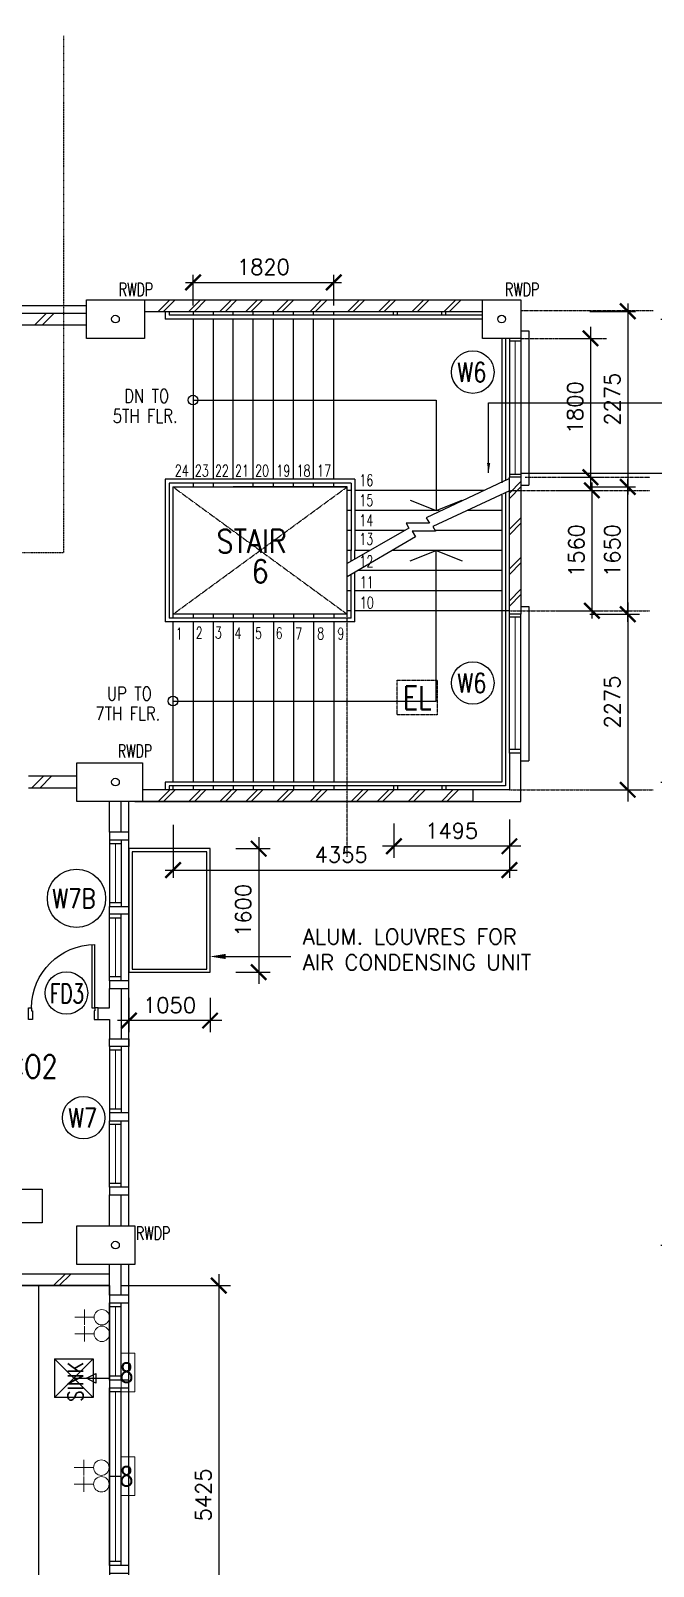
# Model space of a CAD drawing. Extents: x 2332957 to 2465864, y -1012926 to -914299.
# Drawn here: x 2429686 to 2437745, y -954900 to -935000 of the extents above; entities that cross this region are included whole.
import ezdxf

# ---------------------------------------------------------------- set-up
doc = ezdxf.new("R2010")
doc.units = 0
doc.header["$LTSCALE"] = 15
doc.header["$MEASUREMENT"] = 0
doc.header["$PDMODE"] = 34
for name, pattern in [('DASHDOT', [1, 0.5, -0.25, 0, -0.25]), ('DIVIDE', [1.25, 0.5, -0.25, 0, -0.25, 0, -0.25]), ('HIDDEN', [0.375, 0.25, -0.125])]:
    doc.linetypes.add(name, pattern=pattern)
doc.layers.get('0').update_dxf_attribs({"linetype": 'CONTINUOUS'})
doc.layers.get('DEFPOINTS').update_dxf_attribs({"linetype": 'CONTINUOUS'})
for name, color, linetype in [('-EL & K', 10, 'CONTINUOUS'), ('-FF', 240, 'CONTINUOUS'), ('-HR', 4, 'CONTINUOUS'), ('-sprinkler h1', 240, 'CONTINUOUS'), ('AR', 7, 'CONTINUOUS'), ('COL', 3, 'CONTINUOUS'), ('DIM', 7, 'CONTINUOUS'), ('DR', 7, 'CONTINUOUS'), ('DR-T', 7, 'CONTINUOUS'), ('DRAIN', 7, 'CONTINUOUS'), ('extension', 1, 'CONTINUOUS'), ('FURN', 7, 'CONTINUOUS'), ('H', 1, 'CONTINUOUS'), ('hatch', 7, 'CONTINUOUS'), ('LEG-T', 7, 'CONTINUOUS'), ('rail', 1, 'CONTINUOUS'), ('RWDP', 145, 'CONTINUOUS'), ('stair', 7, 'CONTINUOUS'), ('T50', 4, 'CONTINUOUS'), ('WALL', 2, 'CONTINUOUS'), ('WIN', 5, 'CONTINUOUS'), ('WIN-T', 7, 'CONTINUOUS'), ('WP', 50, 'DIVIDE')]:
    doc.layers.add(name, color=color, linetype=linetype)
doc.layers.add('-POWER', color=31, linetype='CONTINUOUS', lineweight=9)
doc.styles.add('E', font='ROMANS.SHX', dxfattribs={"width": 0.9})
doc.styles.add('ROMANS', font='romans')
doc.styles.get("Standard").update_dxf_attribs({"font": 'ROMANS.SHX'})
doc.dimstyles.new('STANDARD$0', dxfattribs={"dimscale": 0, "dimtxt": 8, "dimasz": 6, "dimexe": 1, "dimexo": 1, "dimgap": 3, "dimtad": 1, "dimdec": 0, "dimlfac": -1, "dimrnd": 1, "dimzin": 0, "dimdsep": 46, "dimtxsty": 'Standard', "dimcen": 0, "dimclrd": 5, "dimclre": 250, "dimadec": 0, "dimazin": 0, "dimtfac": 1, "dimtdec": 4, "dimtofl": 0, "dimtmove": 0, "dimatfit": 3, "dimfxl": 1, "dimtolj": 1, "dimtzin": 0, "dimarcsym": 0})

# ---------------------------------------------------------------- blocks, each defined once
blk = doc.blocks.new('_ARCHTICK')
at = {"color": 0, "linetype": 'ByBlock', "const_width": 0.15}
blk.add_lwpolyline([(-0.5, -0.5), (0.5, 0.5)], dxfattribs=at)
blk = doc.blocks.new('*D248')
at = {"layer": 'DEFPOINTS', "color": 0, "transparency": 16777216}
for p in [(2437692, -938737), (2437692, -944737), (2440103, -944737)]:
    blk.add_point(p, dxfattribs=at)
at = {"layer": 'DIM', "color": 7, "lineweight": -2, "transparency": 16777216}
for p, q in [((2440103, -938587), (2440103, -944887)), ((2437842, -938737), (2440253, -938737)), ((2437842, -944737), (2440253, -944737))]:
    blk.add_line(p, q, dxfattribs=at)
at = {"layer": 'DIM', "color": 7, "lineweight": -2, "transparency": 16777216, "xscale": 200, "yscale": 200, "zscale": 200}
for p, rotation in [((2440103, -938737), 90), ((2440103, -944737), 270)]:
    blk.add_blockref('_ARCHTICK', p, dxfattribs=dict(at, rotation=rotation))
at = {"layer": 'DIM', "color": 7, "transparency": 16777216, "insert": (2439903, -941737), "char_height": 200, "attachment_point": 5, "rotation": 90, "style": 'ROMANS'}
blk.add_mtext('\\A1;6000', dxfattribs=at)
blk = doc.blocks.new('*D249')
at = {"layer": 'DEFPOINTS', "color": 0, "transparency": 16777216}
for p in [(2437692, -944737), (2437692, -950737), (2440103, -950737)]:
    blk.add_point(p, dxfattribs=at)
at = {"layer": 'DIM', "color": 7, "lineweight": -2, "transparency": 16777216}
for p, q in [((2440103, -944587), (2440103, -950887)), ((2437842, -944737), (2440253, -944737)), ((2437842, -950737), (2440253, -950737))]:
    blk.add_line(p, q, dxfattribs=at)
at = {"layer": 'DIM', "color": 7, "lineweight": -2, "transparency": 16777216, "xscale": 200, "yscale": 200, "zscale": 200}
for p, rotation in [((2440103, -944737), 90), ((2440103, -950737), 270)]:
    blk.add_blockref('_ARCHTICK', p, dxfattribs=dict(at, rotation=rotation))
at = {"layer": 'DIM', "color": 7, "transparency": 16777216, "insert": (2439903, -947737), "char_height": 200, "attachment_point": 5, "rotation": 90, "style": 'ROMANS'}
blk.add_mtext('\\A1;6000', dxfattribs=at)
blk = doc.blocks.new('*D250')
at = {"layer": 'DEFPOINTS', "color": 0, "transparency": 16777216}
for p in [(2437692, -950737), (2437692, -956737), (2440103, -956737)]:
    blk.add_point(p, dxfattribs=at)
at = {"layer": 'DIM', "color": 7, "lineweight": -2, "transparency": 16777216}
for p, q in [((2440103, -950587), (2440103, -956887)), ((2437842, -950737), (2440253, -950737)), ((2437842, -956737), (2440253, -956737))]:
    blk.add_line(p, q, dxfattribs=at)
at = {"layer": 'DIM', "color": 7, "lineweight": -2, "transparency": 16777216, "xscale": 200, "yscale": 200, "zscale": 200}
for p, rotation in [((2440103, -950737), 90), ((2440103, -956737), 270)]:
    blk.add_blockref('_ARCHTICK', p, dxfattribs=dict(at, rotation=rotation))
at = {"layer": 'DIM', "color": 7, "transparency": 16777216, "insert": (2439903, -953737), "char_height": 200, "attachment_point": 5, "rotation": 90, "style": 'ROMANS'}
blk.add_mtext('\\A1;6000', dxfattribs=at)
blk = doc.blocks.new('DR-900-B')
at = {"layer": 'DR'}
for p, q in [((0, 900), (-150, 900)), ((-150, 900), (-150, 860)), ((-150, 860), (-110, 860)), ((-110, 860), (-110, 850)), ((-110, 850), (0, 850)), ((0, 850), (0, 900)), ((-150, 40), (-970, 40)), ((-969, 80), (-150, 80)), ((-150, 80), (-150, 40)), ((-150, 40), (-110, 40)), ((-150, 0), (-150, 40)), ((0, 0), (-150, 0)), ((-110, 50), (0, 50)), ((-110, 40), (-110, 50)), ((0, 50), (0, 0))]:
    blk.add_line(p, q, dxfattribs=at)
blk.add_arc((-150, 40), 820, 90, 180, dxfattribs=at)
blk = doc.blocks.new('*D178')
at = {"layer": 'DEFPOINTS', "color": 0, "transparency": 16777216}
for p in [(2436824, -938637), (2436824, -940912), (2437415, -940912)]:
    blk.add_point(p, dxfattribs=at)
at = {"layer": 'DIM', "color": 7, "lineweight": -2, "transparency": 16777216}
for p, q in [((2436924, -938637), (2437515, -938637)), ((2437415, -938537), (2437415, -941012)), ((2436924, -940912), (2437515, -940912))]:
    blk.add_line(p, q, dxfattribs=at)
at = {"layer": 'DIM', "color": 7, "lineweight": -2, "transparency": 16777216, "xscale": 200, "yscale": 200, "zscale": 200}
for p, rotation in [((2437415, -938637), 90), ((2437415, -940912), 270)]:
    blk.add_blockref('_ARCHTICK', p, dxfattribs=dict(at, rotation=rotation))
at = {"layer": 'DIM', "color": 7, "transparency": 16777216, "insert": (2437215, -939775), "char_height": 200, "attachment_point": 5, "rotation": 90, "style": 'ROMANS'}
blk.add_mtext('\\A1;2275', dxfattribs=at)
blk = doc.blocks.new('*D179')
at = {"layer": 'DEFPOINTS', "color": 0, "transparency": 16777216}
for p in [(2436824, -940912), (2437415, -940912), (2436824, -942562)]:
    blk.add_point(p, dxfattribs=at)
at = {"layer": 'DIM', "color": 7, "lineweight": -2, "transparency": 16777216}
for p, q in [((2437415, -942662), (2437415, -940812)), ((2436924, -940912), (2437515, -940912)), ((2436924, -942562), (2437515, -942562))]:
    blk.add_line(p, q, dxfattribs=at)
at = {"layer": 'DIM', "color": 7, "lineweight": -2, "transparency": 16777216, "xscale": 200, "yscale": 200, "zscale": 200}
for p, rotation in [((2437415, -940912), 90), ((2437415, -942562), 270)]:
    blk.add_blockref('_ARCHTICK', p, dxfattribs=dict(at, rotation=rotation))
at = {"layer": 'DIM', "color": 7, "transparency": 16777216, "insert": (2437215, -941737), "char_height": 200, "attachment_point": 5, "rotation": 90, "style": 'ROMANS'}
blk.add_mtext('\\A1;1650', dxfattribs=at)
blk = doc.blocks.new('*D180')
at = {"color": 7, "lineweight": -2, "transparency": 16777216}
for p, q in [((2436525, -940957), (2437050, -940957)), ((2436950, -940857), (2436950, -942617)), ((2436525, -942517), (2437050, -942517))]:
    blk.add_line(p, q, dxfattribs=at)
at = {"layer": 'DEFPOINTS', "color": 0, "transparency": 16777216}
for p in [(2436425, -940957), (2436425, -942517), (2436950, -942517)]:
    blk.add_point(p, dxfattribs=at)
at = {"color": 7, "lineweight": -2, "transparency": 16777216, "xscale": 200, "yscale": 200, "zscale": 200}
for p, rotation in [((2436950, -940957), 90), ((2436950, -942517), 270)]:
    blk.add_blockref('_ARCHTICK', p, dxfattribs=dict(at, rotation=rotation))
at = {"color": 7, "transparency": 16777216, "insert": (2436750, -941737), "char_height": 200, "attachment_point": 5, "rotation": 90, "style": 'ROMANS'}
blk.add_mtext('\\A1;1560', dxfattribs=at)
blk = doc.blocks.new('*D181')
at = {"layer": 'DEFPOINTS', "color": 0, "transparency": 16777216}
for p in [(2431528, -945190), (2435883, -945123), (2435883, -945878)]:
    blk.add_point(p, dxfattribs=at)
at = {"layer": 'DIM', "color": 7, "lineweight": -2, "transparency": 16777216}
for p, q in [((2431528, -945290), (2431528, -945978)), ((2435883, -945223), (2435883, -945978)), ((2431428, -945878), (2435983, -945878))]:
    blk.add_line(p, q, dxfattribs=at)
at = {"layer": 'DIM', "color": 7, "lineweight": -2, "transparency": 16777216, "xscale": 200, "yscale": 200, "zscale": 200, "rotation": 180}
blk.add_blockref('_ARCHTICK', (2431528, -945878), dxfattribs=at)
at = {"layer": 'DIM', "color": 7, "lineweight": -2, "transparency": 16777216, "xscale": 200, "yscale": 200, "zscale": 200}
blk.add_blockref('_ARCHTICK', (2435883, -945878), dxfattribs=at)
at = {"layer": 'DIM', "color": 7, "transparency": 16777216, "insert": (2433705, -945678), "char_height": 200, "attachment_point": 5, "style": 'ROMANS'}
blk.add_mtext('\\A1;4355', dxfattribs=at)
blk = doc.blocks.new('*D182')
at = {"layer": 'DEFPOINTS', "color": 0, "transparency": 16777216}
for p in [(2433608, -938262), (2431788, -938662), (2433608, -938662)]:
    blk.add_point(p, dxfattribs=at)
at = {"layer": 'DIM', "color": 7, "lineweight": -2, "transparency": 16777216}
for p, q in [((2431788, -938562), (2431788, -938162)), ((2433608, -938562), (2433608, -938162)), ((2431688, -938262), (2433708, -938262))]:
    blk.add_line(p, q, dxfattribs=at)
at = {"layer": 'DIM', "color": 7, "lineweight": -2, "transparency": 16777216, "xscale": 200, "yscale": 200, "zscale": 200, "rotation": 180}
blk.add_blockref('_ARCHTICK', (2431788, -938262), dxfattribs=at)
at = {"layer": 'DIM', "color": 7, "lineweight": -2, "transparency": 16777216, "xscale": 200, "yscale": 200, "zscale": 200}
blk.add_blockref('_ARCHTICK', (2433608, -938262), dxfattribs=at)
at = {"layer": 'DIM', "color": 7, "transparency": 16777216, "insert": (2432698, -938062), "char_height": 200, "attachment_point": 5, "style": 'ROMANS'}
blk.add_mtext('\\A1;1820', dxfattribs=at)
blk = doc.blocks.new('*D183')
at = {"layer": 'DEFPOINTS', "color": 0, "linetype": 'Continuous', "transparency": 16777216}
for p in [(2436399, -938987), (2436399, -940787), (2436933, -940787)]:
    blk.add_point(p, dxfattribs=at)
at = {"layer": 'hatch', "color": 7, "linetype": 'Continuous', "lineweight": -2, "transparency": 16777216}
for p, q in [((2436933, -938837), (2436933, -940937)), ((2436549, -938987), (2437083, -938987)), ((2436549, -940787), (2437083, -940787))]:
    blk.add_line(p, q, dxfattribs=at)
at = {"layer": 'hatch', "color": 7, "linetype": 'Continuous', "lineweight": -2, "transparency": 16777216, "xscale": 200, "yscale": 200, "zscale": 200}
for p, rotation in [((2436933, -938987), 90), ((2436933, -940787), 270)]:
    blk.add_blockref('_ARCHTICK', p, dxfattribs=dict(at, rotation=rotation))
at = {"layer": 'hatch', "color": 7, "linetype": 'Continuous', "transparency": 16777216, "insert": (2436733, -939887), "char_height": 200, "attachment_point": 5, "rotation": 90, "style": 'ROMANS'}
blk.add_mtext('\\A1;1800', dxfattribs=at)
blk = doc.blocks.new('*D156')
at = {"layer": '-sprinkler h1', "color": 7, "linetype": 'Continuous', "lineweight": -2, "transparency": 16777216}
for p, q in [((2434388, -945273), (2434388, -945719)), ((2435883, -945273), (2435883, -945719)), ((2436033, -945569), (2434238, -945569))]:
    blk.add_line(p, q, dxfattribs=at)
at = {"layer": 'DEFPOINTS', "color": 0, "linetype": 'Continuous', "transparency": 16777216}
for p in [(2434388, -945123), (2435883, -945123), (2434388, -945569)]:
    blk.add_point(p, dxfattribs=at)
at = {"layer": '-sprinkler h1', "color": 7, "linetype": 'Continuous', "lineweight": -2, "transparency": 16777216, "xscale": 200, "yscale": 200, "zscale": 200, "rotation": 180}
blk.add_blockref('_ARCHTICK', (2434388, -945569), dxfattribs=at)
at = {"layer": '-sprinkler h1', "color": 7, "linetype": 'Continuous', "lineweight": -2, "transparency": 16777216, "xscale": 200, "yscale": 200, "zscale": 200}
blk.add_blockref('_ARCHTICK', (2435883, -945569), dxfattribs=at)
at = {"layer": '-sprinkler h1', "color": 7, "linetype": 'Continuous', "transparency": 16777216, "insert": (2435136, -945369), "char_height": 200, "attachment_point": 5, "style": 'ROMANS'}
blk.add_mtext('\\A1;1495', dxfattribs=at)
blk = doc.blocks.new('*D323')
at = {"layer": '-sprinkler h1', "color": 7, "linetype": 'Continuous', "lineweight": -2, "transparency": 16777216}
for p, q in [((2437415, -942412), (2437415, -944987)), ((2436974, -942562), (2437565, -942562)), ((2436935, -944837), (2437565, -944837))]:
    blk.add_line(p, q, dxfattribs=at)
at = {"layer": 'DEFPOINTS', "color": 0, "linetype": 'Continuous', "transparency": 16777216}
for p in [(2436824, -942562), (2436785, -944837), (2437415, -944837)]:
    blk.add_point(p, dxfattribs=at)
at = {"layer": '-sprinkler h1', "color": 7, "linetype": 'Continuous', "lineweight": -2, "transparency": 16777216, "xscale": 200, "yscale": 200, "zscale": 200}
for p, rotation in [((2437415, -942562), 90), ((2437415, -944837), 270)]:
    blk.add_blockref('_ARCHTICK', p, dxfattribs=dict(at, rotation=rotation))
at = {"layer": '-sprinkler h1', "color": 7, "linetype": 'Continuous', "transparency": 16777216, "insert": (2437215, -943700), "char_height": 200, "attachment_point": 5, "rotation": 90, "style": 'ROMANS'}
blk.add_mtext('\\A1;2275', dxfattribs=at)
blk = doc.blocks.new('*D163')
at = {"layer": '-sprinkler h1', "color": 7, "linetype": 'Continuous', "lineweight": -2, "transparency": 16777216}
for p, q in [((2430958, -947532), (2430958, -947978)), ((2432008, -947532), (2432008, -947978)), ((2432158, -947828), (2430808, -947828))]:
    blk.add_line(p, q, dxfattribs=at)
at = {"layer": 'DEFPOINTS', "color": 0, "linetype": 'Continuous', "transparency": 16777216}
for p in [(2430958, -947382), (2432008, -947382), (2430958, -947828)]:
    blk.add_point(p, dxfattribs=at)
at = {"layer": '-sprinkler h1', "color": 7, "linetype": 'Continuous', "lineweight": -2, "transparency": 16777216, "xscale": 200, "yscale": 200, "zscale": 200, "rotation": 180}
blk.add_blockref('_ARCHTICK', (2430958, -947828), dxfattribs=at)
at = {"layer": '-sprinkler h1', "color": 7, "linetype": 'Continuous', "lineweight": -2, "transparency": 16777216, "xscale": 200, "yscale": 200, "zscale": 200}
blk.add_blockref('_ARCHTICK', (2432008, -947828), dxfattribs=at)
at = {"layer": '-sprinkler h1', "color": 7, "linetype": 'Continuous', "transparency": 16777216, "insert": (2431483, -947628), "char_height": 200, "attachment_point": 5, "style": 'ROMANS'}
blk.add_mtext('\\A1;1050', dxfattribs=at)
blk = doc.blocks.new('*D164')
at = {"layer": '-sprinkler h1', "color": 7, "linetype": 'Continuous', "lineweight": -2, "transparency": 16777216}
for p, q in [((2432341, -945600), (2432787, -945600)), ((2432637, -945450), (2432637, -947350)), ((2432341, -947200), (2432787, -947200))]:
    blk.add_line(p, q, dxfattribs=at)
at = {"layer": 'DEFPOINTS', "color": 0, "linetype": 'Continuous', "transparency": 16777216}
for p in [(2432191, -945600), (2432191, -947200), (2432637, -947200)]:
    blk.add_point(p, dxfattribs=at)
at = {"layer": '-sprinkler h1', "color": 7, "linetype": 'Continuous', "lineweight": -2, "transparency": 16777216, "xscale": 200, "yscale": 200, "zscale": 200}
for p, rotation in [((2432637, -945600), 90), ((2432637, -947200), 270)]:
    blk.add_blockref('_ARCHTICK', p, dxfattribs=dict(at, rotation=rotation))
at = {"layer": '-sprinkler h1', "color": 7, "linetype": 'Continuous', "transparency": 16777216, "insert": (2432437, -946400), "char_height": 200, "attachment_point": 5, "rotation": 90, "style": 'ROMANS'}
blk.add_mtext('\\A1;1600', dxfattribs=at)
blk = doc.blocks.new('*D338')
at = {"layer": '-HR', "color": 7, "linetype": 'Continuous', "lineweight": -2, "transparency": 16777216}
for p, q in [((2432121, -951112), (2432121, -956837)), ((2430858, -951262), (2432271, -951262)), ((2430433, -956687), (2432271, -956687))]:
    blk.add_line(p, q, dxfattribs=at)
at = {"layer": 'DEFPOINTS', "color": 0, "linetype": 'Continuous', "transparency": 16777216}
for p in [(2430708, -951262), (2430283, -956687), (2432121, -956687)]:
    blk.add_point(p, dxfattribs=at)
at = {"layer": '-HR', "color": 7, "linetype": 'Continuous', "lineweight": -2, "transparency": 16777216, "xscale": 200, "yscale": 200, "zscale": 200}
for p, rotation in [((2432121, -951262), 90), ((2432121, -956687), 270)]:
    blk.add_blockref('_ARCHTICK', p, dxfattribs=dict(at, rotation=rotation))
at = {"layer": '-HR', "color": 7, "linetype": 'Continuous', "transparency": 16777216, "insert": (2431921, -953975), "char_height": 200, "attachment_point": 5, "rotation": 90, "style": 'ROMANS'}
blk.add_mtext('\\A1;5425', dxfattribs=at)

msp = doc.modelspace()

# ---------------------------------------------------------------- linework, layer by layer
at = {"layer": '-EL & K', "color": 0, "linetype": 'HIDDEN'}
msp.add_lwpolyline([(2434432.1, -943417.6), (2434946.1, -943417.6), (2434946.1, -943864.7), (2434432.1, -943864.7)], close=True, dxfattribs=at)
at = {"layer": '-POWER', "color": 0, "linetype": 'Continuous'}
for p, q in [((2430381.4, -951672.4), (2430381.3, -951572.4)), ((2430381.3, -951572.4), (2430381.5, -951772.4)), ((2430506.4, -951672.3), (2430256.4, -951672.6)), ((2430256.4, -951672.6), (2430381.4, -951672.4)), ((2430506.7, -951888), (2430256.7, -951888.3)), ((2430256.7, -951888.3), (2430381.7, -951888.1)), ((2430381.7, -951888.1), (2430381.5, -951788.1)), ((2430381.5, -951788.1), (2430381.8, -951988.1)), ((2430375.2, -953621.3), (2430375.1, -953521.3)), ((2430375.1, -953521.3), (2430375.4, -953721.3)), ((2430500.2, -953621.2), (2430250.2, -953621.5)), ((2430250.2, -953621.5), (2430375.2, -953621.3)), ((2430375.5, -953837), (2430375.4, -953737)), ((2430375.4, -953737), (2430375.6, -953937)), ((2430500.5, -953836.9), (2430250.5, -953837.1)), ((2430250.5, -953837.1), (2430375.5, -953837))]:
    msp.add_line(p, q, dxfattribs=at)
at = {"layer": '-POWER', "color": 7, "linetype": 'Continuous'}
for points in [[(2430857.9, -952136.5), (2431033.9, -952136.5), (2431033.9, -952637.5), (2430857.9, -952637.5)], [(2430857.9, -953479.2), (2431033.9, -953479.2), (2431033.9, -953980.2), (2430857.9, -953980.2)]]:
    msp.add_lwpolyline(points, close=True, dxfattribs=at)
at = {"layer": '-POWER', "color": 0, "linetype": 'Continuous'}
for centre in [(2430606.4, -951672.2), (2430606.7, -951887.9), (2430600.2, -953621.1), (2430600.5, -953836.8)]:
    msp.add_circle(centre, 100, dxfattribs=at)
at = {"color": 0}
for p, q in [((2426032.9, -938562.5), (2430407.9, -938562.5)), ((2434933.4, -939787.1), (2434933.4, -941217.5)), ((2434933.4, -943687.5), (2434933.4, -941737.5)), ((2430957.9, -950487.5), (2430957.9, -944987.5)), ((2430957.9, -956487.5), (2430957.9, -950987.5))]:
    msp.add_line(p, q, dxfattribs=at)
at = {"color": 0, "linetype": 'Continuous'}
msp.add_line((2432207.9, -946997.4), (2433053.6, -946997.4), dxfattribs=at)
for points in [[(2432007.9, -947200), (2432007.9, -945600), (2430957.9, -945600), (2430957.9, -947200)], [(2431967.9, -947160), (2431967.9, -945640), (2430997.9, -945640), (2430997.9, -947160)]]:
    msp.add_lwpolyline(points, close=True, dxfattribs=at)
msp.add_solid([(2432207.9, -947030.7), (2432207.9, -946964.1), (2432007.9, -946997.4)], dxfattribs=at)
at = {"layer": 'AR', "color": 0, "linetype": 'DASHDOT'}
msp.add_lwpolyline([(2425116.5, -947662.5), (2425116.5, -941762.5), (2430116.5, -941762.5), (2430116.5, -935062.6)], dxfattribs=at)
at = {"layer": 'COL', "color": 0}
for points in [[(2430407.9, -938487.5), (2431157.9, -938487.5), (2431157.9, -938987.5), (2430407.9, -938987.5)], [(2430407.9, -938487.5), (2431157.9, -938487.5), (2431157.9, -938987.5), (2430407.9, -938987.5)], [(2435532.9, -938487.5), (2436032.9, -938487.5), (2436032.9, -938987.5), (2435532.9, -938987.5)], [(2430282.9, -944487.5), (2431132.9, -944487.5), (2431132.9, -944987.5), (2430282.9, -944987.5)], [(2430282.9, -944487.5), (2431132.9, -944487.5), (2431132.9, -944987.5), (2430282.9, -944987.5)], [(2430282.9, -950487.5), (2431032.9, -950487.5), (2431032.9, -950987.5), (2430282.9, -950987.5)]]:
    msp.add_lwpolyline(points, close=True, dxfattribs=at)
msp.add_lwpolyline([(2435882.9, -944362.5), (2435882.9, -944837.5), (2435407.9, -944837.5), (2435407.9, -944987.5), (2436032.9, -944987.5), (2436032.9, -944362.5), (2435882.9, -944362.5)], dxfattribs=at)
at = {"layer": 'DR-T', "color": 0, "linetype": 'Continuous'}
msp.add_circle((2430148.6, -947470.5), 275, dxfattribs=at)
at = {"layer": 'DRAIN', "color": 0, "linetype": 'Continuous'}
msp.add_line((2430707.9, -951262.5), (2423707.9, -951262.5), dxfattribs=at)
at = {"layer": 'DRAIN', "color": 7, "linetype": 'Continuous'}
for p, q in [((2430707.9, -951462.5), (2430707.9, -956487.5)), ((2430246, -952462.5), (2430707.9, -952462.5)), ((2430407, -952463.5), (2430529, -952402.5)), ((2430529, -952524.5), (2430407, -952463.5)), ((2430529, -952402.5), (2430529, -952524.5))]:
    msp.add_line(p, q, dxfattribs=at)
at = {"layer": 'extension', "color": 0}
msp.add_line((2431032.9, -944987.5), (2436032.9, -944987.5), dxfattribs=at)
at = {"layer": 'FURN', "color": 0, "linetype": 'Continuous'}
for p, q in [((2430707.9, -951262.5), (2429787.9, -951262.5)), ((2429787.9, -951262.5), (2429787.9, -956687.5)), ((2430282.9, -951262.5), (2430707.9, -951262.5)), ((2430707.9, -951262.5), (2430707.9, -952462.5)), ((2429996, -952712.5), (2430496, -952212.5)), ((2430496, -952712.5), (2429996, -952212.5)), ((2429996, -952212.5), (2430496, -952212.5)), ((2430496, -952212.5), (2429996, -952712.5)), ((2429996, -952212.5), (2429996, -952712.5)), ((2430496, -952212.5), (2430496, -952712.5)), ((2430496, -952712.5), (2429996, -952712.5))]:
    msp.add_line(p, q, dxfattribs=at)
at = {"layer": 'FURN', "linetype": 'Continuous'}
for p, q in [((2430496, -952212.5), (2429996, -952712.5)), ((2430496, -952712.5), (2429996, -952212.5)), ((2430496, -952212.5), (2430496, -952712.5))]:
    msp.add_line(p, q, dxfattribs=at)
at = {"layer": 'H', "color": 0}
for p, q in [((2431486.4, -938487.5), (2431336.4, -938637.5)), ((2431557.1, -938487.5), (2431407.1, -938637.5)), ((2431884.4, -938487.5), (2431734.4, -938637.5)), ((2431955.1, -938487.5), (2431805.1, -938637.5)), ((2432285.3, -938487.5), (2432135.3, -938637.5)), ((2432356, -938487.5), (2432206, -938637.5)), ((2432620.4, -938487.5), (2432470.4, -938637.5)), ((2432691.1, -938487.5), (2432541.1, -938637.5)), ((2433021.3, -938487.5), (2432871.3, -938637.5)), ((2433092, -938487.5), (2432942, -938637.5)), ((2433452.3, -938487.5), (2433302.3, -938637.5)), ((2433523, -938487.5), (2433373, -938637.5)), ((2433941.4, -938487.5), (2433791.4, -938637.5)), ((2434012.1, -938487.5), (2433862.1, -938637.5)), ((2434342.3, -938487.5), (2434192.3, -938637.5)), ((2434413, -938487.5), (2434263, -938637.5)), ((2434773.3, -938487.5), (2434623.3, -938637.5)), ((2434844, -938487.5), (2434694, -938637.5)), ((2435187.3, -938487.5), (2435037.3, -938637.5)), ((2435258, -938487.5), (2435108, -938637.5)), ((2436032.9, -940841.8), (2435882.9, -940991.8)), ((2436032.9, -940912.5), (2435882.9, -941062.5)), ((2436032.9, -941310.8), (2435882.9, -941460.8)), ((2436032.9, -941381.5), (2435882.9, -941531.5)), ((2436032.9, -941825.8), (2435882.9, -941975.8)), ((2436032.9, -941896.5), (2435882.9, -942046.5)), ((2436032.9, -942236.8), (2435882.9, -942386.8)), ((2436032.9, -942307.5), (2435882.9, -942457.5)), ((2431486.4, -944837.5), (2431336.4, -944987.5)), ((2431557.1, -944837.5), (2431407.1, -944987.5)), ((2431884.4, -944837.5), (2431734.4, -944987.5)), ((2431955.1, -944837.5), (2431805.1, -944987.5)), ((2432285.3, -944837.5), (2432135.3, -944987.5)), ((2432356, -944837.5), (2432206, -944987.5)), ((2432620.4, -944837.5), (2432470.4, -944987.5)), ((2432691.1, -944837.5), (2432541.1, -944987.5)), ((2433021.3, -944837.5), (2432871.3, -944987.5)), ((2433092, -944837.5), (2432942, -944987.5)), ((2433452.3, -944837.5), (2433302.3, -944987.5)), ((2433523, -944837.5), (2433373, -944987.5)), ((2433984.9, -944837.5), (2433834.9, -944987.5)), ((2434055.6, -944837.5), (2433905.6, -944987.5)), ((2434320, -944837.5), (2434170, -944987.5)), ((2434390.7, -944837.5), (2434240.7, -944987.5)), ((2434720.9, -944837.5), (2434570.9, -944987.5)), ((2434791.6, -944837.5), (2434641.6, -944987.5)), ((2435151.9, -944837.5), (2435001.9, -944987.5)), ((2435222.6, -944837.5), (2435072.6, -944987.5))]:
    msp.add_line(p, q, dxfattribs=at)
at = {"layer": 'hatch', "color": 0}
for p, q in [((2429740.6, -938812.5), (2429890.6, -938662.5)), ((2429837.6, -938812.5), (2429987.6, -938662.5)), ((2429700.9, -944812.5), (2429850.9, -944662.5)), ((2429807, -944812.5), (2429957, -944662.5)), ((2429982, -951262.5), (2430132, -951112.5)), ((2430053.6, -951262.5), (2430203.6, -951112.5))]:
    msp.add_line(p, q, dxfattribs=at)
msp.add_lwpolyline([(2400657.9, -938662.5), (2400657.9, -933987.5), (2390707.9, -933987.5), (2390707.9, -923962.5), (2394532.9, -923962.5), (2394532.9, -917237.5), (2420182.2, -917237.5), (2420182.2, -916837.5), (2436388.9, -916837.5), (2436388.9, -917237.5), (2462038.9, -917237.5), (2462038.9, -923962.5), (2465863.9, -923962.5), (2465863.9, -940737.5), (2436031.6, -940737.5)], dxfattribs=at)
at = {"layer": 'LEG-T', "color": 0}
for p, q in [((2428344.9, -950011.5), (2429832.2, -950011.5)), ((2429832.2, -950011.5), (2429832.2, -950449.5)), ((2429832.2, -950449.5), (2428344.9, -950449.5))]:
    msp.add_line(p, q, dxfattribs=at)
at = {"layer": 'rail', "color": 0}
for p, q in [((2431427.9, -938637.5), (2431427.9, -938737.5)), ((2431477.9, -938637.5), (2431477.9, -938687.5)), ((2434382.9, -938687.5), (2434382.9, -938637.5)), ((2434432.9, -938687.5), (2434432.9, -938637.5)), ((2435007.9, -938687.5), (2435007.9, -938637.5)), ((2435057.9, -938687.5), (2435057.9, -938637.5)), ((2435532.9, -938737.5), (2431427.9, -938737.5)), ((2435532.9, -938687.5), (2431477.9, -938687.5)), ((2435782.9, -938987.5), (2435782.9, -940860)), ((2435782.9, -938987.5), (2435782.9, -940860)), ((2435832.9, -938987.5), (2435832.9, -940831.8)), ((2435832.9, -938987.5), (2435832.9, -940831.8)), ((2433882.9, -940812.5), (2431427.9, -940812.5)), ((2431427.9, -940812.5), (2431427.9, -942662.5)), ((2433882.9, -940812.5), (2433882.9, -941737.5)), ((2433832.9, -940862.5), (2431477.9, -940862.5)), ((2431477.9, -940862.5), (2431477.9, -942612.5)), ((2433832.9, -940862.5), (2433832.9, -941737.5)), ((2435782.9, -941021.2), (2435782.9, -944737.5)), ((2435832.9, -940993.1), (2435832.9, -944787.5)), ((2433832.9, -941877.6), (2433832.9, -941737.5)), ((2433882.9, -941848.7), (2433882.9, -941737.5)), ((2433882.9, -942662.5), (2433882.9, -942018.1)), ((2433832.9, -942612.5), (2433832.9, -942047.4)), ((2433832.9, -942612.5), (2431477.9, -942612.5)), ((2433882.9, -942662.5), (2431427.9, -942662.5)), ((2435782.9, -944737.5), (2431427.9, -944737.5)), ((2431427.9, -944737.5), (2431427.9, -944837.5)), ((2435832.9, -944787.5), (2431477.9, -944787.5)), ((2431477.9, -944787.5), (2431477.9, -944837.5)), ((2434382.9, -944787.5), (2434382.9, -944837.5)), ((2434432.9, -944787.5), (2434432.9, -944837.5)), ((2435007.9, -944787.5), (2435007.9, -944837.5)), ((2435057.9, -944787.5), (2435057.9, -944837.5))]:
    msp.add_line(p, q, dxfattribs=at)
at = {"layer": 'RWDP', "color": 0, "linetype": 'Continuous'}
for centre in [(2430782.9, -938737.5), (2435782.9, -938737.5), (2430782.9, -944737.5), (2430782.9, -950737.5)]:
    msp.add_circle(centre, 50, dxfattribs=at)
at = {"layer": 'stair', "color": 0}
for p, q in [((2431787.9, -938637.5), (2431787.9, -938687.5)), ((2432047.9, -938637.5), (2432047.9, -938687.5)), ((2432307.9, -938687.5), (2432307.9, -938637.5)), ((2432567.9, -938687.5), (2432567.9, -938637.5)), ((2432827.9, -938687.5), (2432827.9, -938637.5)), ((2433087.9, -938687.5), (2433087.9, -938637.5)), ((2433347.9, -938687.5), (2433347.9, -938637.5)), ((2433607.9, -938687.5), (2433607.9, -938637.5)), ((2431787.9, -938737.5), (2431787.9, -940812.5)), ((2432047.9, -938737.5), (2432047.9, -940812.5)), ((2432307.9, -940812.5), (2432307.9, -938737.5)), ((2432567.9, -940812.5), (2432567.9, -938737.5)), ((2432827.9, -940812.5), (2432827.9, -938737.5)), ((2433087.9, -940812.5), (2433087.9, -938737.5)), ((2433347.9, -940812.5), (2433347.9, -938737.5)), ((2433607.9, -940812.5), (2433607.9, -938737.5)), ((2431787.9, -939787.1), (2434933.4, -939787.1)), ((2431527.9, -940912.5), (2433782.9, -940912.5)), ((2431527.9, -940912.5), (2431527.9, -942612.5)), ((2431787.9, -940862.5), (2431787.9, -940912.5)), ((2432047.9, -940862.5), (2432047.9, -940912.5)), ((2433782.9, -940912.5), (2432307.9, -940912.5)), ((2432567.9, -940912.5), (2432567.9, -940862.5)), ((2432827.9, -940912.5), (2432827.9, -940862.5)), ((2433087.9, -940912.5), (2433087.9, -940862.5)), ((2433347.9, -940912.5), (2433347.9, -940862.5)), ((2433607.9, -940912.5), (2433607.9, -940862.5)), ((2433832.9, -940957.5), (2433781.9, -940957.5)), ((2433782.9, -942562.5), (2433782.9, -940912.5)), ((2435556.5, -940957.5), (2433882.9, -940957.5)), ((2433832.9, -941217.5), (2433781.9, -941217.5)), ((2434972.3, -941217.5), (2433882.9, -941217.5)), ((2435782.9, -941217.5), (2435337.4, -941217.5)), ((2433832.9, -941477.5), (2433781.9, -941477.5)), ((2434525.5, -941477.5), (2433882.9, -941477.5)), ((2435782.9, -941477.5), (2434922.6, -941477.5)), ((2433832.9, -941737.5), (2433781.9, -941737.5)), ((2434075.4, -941737.5), (2433882.9, -941737.5)), ((2434075.4, -941737.5), (2433882.9, -941737.5)), ((2435782.9, -941737.5), (2434361, -941737.5)), ((2435782.9, -941997.5), (2433918, -941997.5)), ((2433832.9, -942257.5), (2433781.9, -942257.5)), ((2435782.9, -942257.5), (2433882.9, -942257.5)), ((2433607.9, -942562.5), (2431527.9, -942562.5)), ((2431787.9, -942562.5), (2431787.9, -942612.5)), ((2432047.9, -942562.5), (2432047.9, -942612.5)), ((2433782.9, -942562.5), (2432047.9, -942562.5)), ((2432307.9, -942562.5), (2432307.9, -942612.5)), ((2432567.9, -942562.5), (2432567.9, -942612.5)), ((2432827.9, -942562.5), (2432827.9, -942612.5)), ((2433087.9, -942562.5), (2433087.9, -942612.5)), ((2433347.9, -942562.5), (2433347.9, -942612.5)), ((2433607.9, -942562.5), (2433607.9, -942612.5)), ((2433832.9, -942517.5), (2433781.9, -942517.5)), ((2435881.9, -942517.5), (2433882.9, -942517.5)), ((2431527.9, -942662.5), (2431527.9, -944737.5)), ((2431787.9, -942662.5), (2431787.9, -944737.5)), ((2432047.9, -942662.5), (2432047.9, -944737.5)), ((2432307.9, -942662.5), (2432307.9, -944737.5)), ((2432567.9, -942662.5), (2432567.9, -944737.5)), ((2432827.9, -942662.5), (2432827.9, -944737.5)), ((2433087.9, -942662.5), (2433087.9, -944737.5)), ((2433347.9, -942662.5), (2433347.9, -944737.5)), ((2433607.9, -942662.5), (2433607.9, -944737.5)), ((2431527.9, -943687.5), (2434933.4, -943687.5)), ((2431527.9, -944787.5), (2431527.9, -944837.5)), ((2431787.9, -944787.5), (2431787.9, -944837.5)), ((2432047.9, -944787.5), (2432047.9, -944837.5)), ((2432307.9, -944787.5), (2432307.9, -944837.5)), ((2432567.9, -944787.5), (2432567.9, -944837.5)), ((2432827.9, -944787.5), (2432827.9, -944837.5)), ((2433087.9, -944787.5), (2433087.9, -944837.5)), ((2433347.9, -944787.5), (2433347.9, -944837.5)), ((2433607.9, -944787.5), (2433607.9, -944837.5))]:
    msp.add_line(p, q, dxfattribs=at)
at = {"layer": 'stair', "color": 0, "linetype": 'HIDDEN'}
for p, q in [((2437742.3, -938632.5), (2436032.9, -938632.5)), ((2436032.9, -938987.5), (2437141.1, -938987.5)), ((2436087.2, -940787.5), (2437700.3, -940787.5)), ((2431527.9, -942562.5), (2433782.9, -940912.5)), ((2431527.9, -940912.5), (2433782.9, -942562.5)), ((2435882.9, -940957.5), (2437700.3, -940957.5)), ((2433782.9, -945707.3), (2433782.9, -942387.5)), ((2433047.9, -942562.5), (2432487.9, -942562.5)), ((2435882.9, -942517.5), (2437700.3, -942517.5)), ((2435882.9, -944837.5), (2437742.4, -944837.5))]:
    msp.add_line(p, q, dxfattribs=at)
at = {"layer": 'stair', "color": 0, "linetype": 'Continuous'}
for p, q in [((2436032.9, -938887.5), (2436132.9, -938887.5)), ((2436132.9, -938887.5), (2436132.9, -940887.5)), ((2436032.9, -940887.5), (2436132.9, -940887.5)), ((2436032.9, -942462.5), (2436132.9, -942462.5)), ((2436132.9, -942462.5), (2436132.9, -944462.5)), ((2436032.9, -944462.5), (2436132.9, -944462.5))]:
    msp.add_line(p, q, dxfattribs=at)
at = {"layer": 'stair', "color": 0}
for points in [[(2435882.9, -940803.7), (2434805.3, -941311.4), (2434848, -941382.8), (2434545.1, -941382.8), (2434582.1, -941444.8), (2433782.9, -941906.5)], [(2435882.9, -940965), (2434890.8, -941424.2), (2434927.8, -941486.2), (2434624.9, -941486.2)], [(2434624.9, -941486.2), (2434667.6, -941557.6), (2433782.9, -942076.8)]]:
    msp.add_lwpolyline(points, dxfattribs=at)
at = {"layer": 'stair', "color": 0, "linetype": 'Continuous'}
for points in [[(2434596.3, -941082.7), (2434933.4, -941217.5), (2435270.4, -941082.7)], [(2434596.3, -941872.2), (2434933.4, -941737.5), (2435270.4, -941872.2)]]:
    msp.add_lwpolyline(points, dxfattribs=at)
for centre in [(2431787.9, -939787.1), (2431527.9, -943687.5)]:
    msp.add_circle(centre, 62.5, dxfattribs=at)
at = {"layer": 'WALL', "color": 0}
for p, q in [((2431157.9, -938487.5), (2435532.9, -938487.5)), ((2431157.9, -938637.5), (2435532.9, -938637.5)), ((2436032.9, -940787.5), (2435882.9, -940787.5)), ((2435882.9, -942562.5), (2435882.9, -940787.5)), ((2436032.9, -940787.5), (2436032.9, -942562.5)), ((2436032.9, -942562.5), (2435882.9, -942562.5)), ((2430282.9, -944662.5), (2429657.9, -944662.5)), ((2429657.9, -944812.5), (2430282.9, -944812.5)), ((2430707.9, -945387.5), (2430707.9, -944987.5)), ((2430857.9, -945387.5), (2430857.9, -944987.5)), ((2435407.9, -944837.5), (2431132.9, -944837.5)), ((2435407.9, -944987.5), (2431132.9, -944987.5)), ((2430707.9, -947662.5), (2430707.9, -947412.5)), ((2430857.9, -947412.5), (2430857.9, -948062.5)), ((2430707.9, -947812.5), (2430707.9, -948062.5)), ((2430707.9, -950487.5), (2430707.9, -950087.5)), ((2430857.9, -950487.5), (2430857.9, -950087.5)), ((2430707.9, -951112.5), (2427532.9, -951112.5)), ((2430707.9, -951387.5), (2430707.9, -950987.5)), ((2430857.9, -951387.5), (2430857.9, -950987.5))]:
    msp.add_line(p, q, dxfattribs=at)
at = {"layer": 'WALL', "color": 0, "linetype": 'Continuous'}
msp.add_line((2423707.9, -951262.5), (2430707.9, -951262.5), dxfattribs=at)
at = {"layer": 'WALL', "color": 0}
for points in [[(2430957.9, -945387.5), (2430707.9, -945387.5), (2430707.9, -945487.5), (2430957.9, -945487.5)], [(2430957.9, -946450), (2430707.9, -946450), (2430707.9, -946350), (2430957.9, -946350)], [(2430957.9, -947312.5), (2430707.9, -947312.5), (2430707.9, -947412.5), (2430957.9, -947412.5)], [(2430957.9, -948162.5), (2430707.9, -948162.5), (2430707.9, -948062.5), (2430957.9, -948062.5)], [(2430957.9, -949025), (2430707.9, -949025), (2430707.9, -949125), (2430957.9, -949125)], [(2430957.9, -949987.5), (2430707.9, -949987.5), (2430707.9, -950087.5), (2430957.9, -950087.5)], [(2430957.9, -951387.5), (2430707.9, -951387.5), (2430707.9, -951487.5), (2430957.9, -951487.5)], [(2430957.9, -952487.5), (2430707.9, -952487.5), (2430707.9, -952587.5), (2430957.9, -952587.5)], [(2430957.9, -954887.5), (2430707.9, -954887.5), (2430707.9, -954987.5), (2430957.9, -954987.5)]]:
    msp.add_lwpolyline(points, close=True, dxfattribs=at)
for points in [[(2430557.9, -947662.5), (2430707.9, -947662.5)], [(2430557.9, -947812.5), (2430707.9, -947812.5)]]:
    msp.add_lwpolyline(points, dxfattribs=at)
at = {"layer": 'WIN', "color": 0}
for p, q in [((2426632.9, -938662.5), (2430407.9, -938662.5)), ((2426632.9, -938812.5), (2430407.9, -938812.5)), ((2435882.9, -938987.5), (2435882.9, -940787.5)), ((2436032.9, -939025.5), (2435882.9, -939025.5)), ((2436032.9, -938987.5), (2436032.9, -940787.5)), ((2436032.9, -940749.5), (2435882.9, -940749.5)), ((2435882.9, -944362.5), (2435882.9, -942562.5)), ((2436032.9, -942600.5), (2435882.9, -942600.5)), ((2436032.9, -944362.5), (2436032.9, -942562.5)), ((2436032.9, -944315.6), (2435882.9, -944315.6)), ((2430707.9, -945487.5), (2430707.9, -946350)), ((2430857.9, -945537.5), (2430707.9, -945537.5)), ((2430857.9, -945487.5), (2430857.9, -946350)), ((2430857.9, -946300), (2430707.9, -946300)), ((2430707.9, -947312.5), (2430707.9, -946450)), ((2430857.9, -946500), (2430707.9, -946500)), ((2430857.9, -947312.5), (2430857.9, -946450)), ((2430857.9, -947262.5), (2430707.9, -947262.5)), ((2430707.9, -948162.5), (2430707.9, -949025)), ((2430857.9, -948162.5), (2430857.9, -949025)), ((2430857.9, -948212.5), (2430707.9, -948212.5)), ((2430857.9, -948975), (2430707.9, -948975)), ((2430707.9, -949987.5), (2430707.9, -949125)), ((2430857.9, -949175), (2430707.9, -949175)), ((2430857.9, -949987.5), (2430857.9, -949125)), ((2430857.9, -949937.5), (2430707.9, -949937.5)), ((2430707.9, -952487.5), (2430707.9, -951487.5)), ((2430857.9, -951537.5), (2430707.9, -951537.5)), ((2430857.9, -952487.5), (2430857.9, -951487.5)), ((2430857.9, -952437.5), (2430707.9, -952437.5)), ((2430707.9, -954887.5), (2430707.9, -952587.5)), ((2430857.9, -952637.5), (2430707.9, -952637.5)), ((2430857.9, -954887.5), (2430857.9, -952587.5)), ((2430857.9, -953737.5), (2430707.9, -953737.5)), ((2430857.9, -954837.5), (2430707.9, -954837.5))]:
    msp.add_line(p, q, dxfattribs=at)
at = {"layer": 'WIN', "color": 0, "const_width": 10, "flags": 128}
for points in [[(2435957.9, -939025.5), (2435957.9, -940749.5)], [(2435957.9, -944315.6), (2435957.9, -942600.5)], [(2430782.9, -946300), (2430782.9, -945537.5)], [(2430782.9, -946500), (2430782.9, -947262.5)], [(2430782.9, -948975), (2430782.9, -948212.5)], [(2430782.9, -949175), (2430782.9, -949937.5)], [(2430782.9, -952437.5), (2430782.9, -951537.5)], [(2430782.9, -954837.5), (2430782.9, -952637.5)]]:
    msp.add_lwpolyline(points, dxfattribs=at)
at = {"layer": 'WIN-T', "color": 0, "linetype": 'Continuous'}
for centre, radius in [((2435408.9, -939424.6), 275), ((2435408.9, -943452.6), 275), ((2430278.6, -946244.8), 377.4), ((2430370.6, -949087.2), 275)]:
    msp.add_circle(centre, radius, dxfattribs=at)
at = {"layer": 'WP', "color": 0, "linetype": 'ByBlock'}
for p, q in [((2435613.9, -940727.8), (2435613.9, -939821)), ((2435613.9, -939821), (2438074.1, -939821))]:
    msp.add_line(p, q, dxfattribs=at)
msp.add_solid([(2435634.8, -940602.8), (2435593.1, -940602.8), (2435613.9, -940727.8)], dxfattribs=at)

# ---------------------------------------------------------------- block references
at = {"layer": 'WALL', "color": 0, "linetype": 'Continuous', "xscale": -1, "rotation": 90}
msp.add_blockref('DR-900-B', (2430557.9, -947812.5), dxfattribs=at)

# ---------------------------------------------------------------- texts
at = {"layer": '-EL & K', "color": 0, "linetype": 'HIDDEN', "style": 'E', "width": 0.8}
msp.add_text('EL', height=300, dxfattribs=at).set_placement((2434507.3, -943794.7))
at = {"layer": '-FF', "color": 0, "style": 'ROMANS', "width": 0.8}
msp.add_text('CO2', height=300, dxfattribs=at).set_placement((2429385.2, -948572.9))
at = {"layer": '-POWER', "color": 7, "style": 'ROMANS', "width": 0.8}
for p in [(2430838.9, -952518.5), (2430838.9, -953861.2)]:
    msp.add_text('8', height=250, dxfattribs=at).set_placement(p)
at = {"color": 0, "linetype": 'Continuous', "insert": (2433209.6, -947173.4), "char_height": 200, "attachment_point": 7, "style": 'ROMANS'}
msp.add_mtext('\\A1;ALUM. LOUVRES FOR\\PAIR CONDENSING UNIT', dxfattribs=at)
at = {"layer": 'DR-T', "color": 0, "style": 'ROMANS', "width": 0.7}
msp.add_text('FD3', height=250, dxfattribs=at).set_placement((2429933.9, -947602.8))
at = {"layer": 'FURN', "color": 7, "style": 'ROMANS', "width": 0.85}
msp.add_text('SINK', height=200, rotation=90, dxfattribs=at).set_placement((2430365.3, -952766.7))
at = {"layer": 'RWDP', "color": 0, "style": 'ROMANS', "width": 0.7}
for p in [(2430825.7, -938439.1), (2435825.7, -938439.1), (2430813.4, -944419.3), (2431048.4, -950668.3)]:
    msp.add_text('RWDP', height=170, dxfattribs=at).set_placement(p)
at = {"layer": 'stair', "color": 0, "linetype": 'Continuous', "style": 'ROMANS'}
for s, height, width, p in [('DN TO', 175, 0.8, (2430896.5, -939821.5)), ('5TH FLR.', 175, 0.8, (2430747.6, -940079.9)), ('24', 150, 0.7, (2431551.3, -940777.4)), ('23', 150, 0.7, (2431811.3, -940777.4)), ('22', 150, 0.7, (2432071.3, -940777.4)), ('21', 150, 0.7, (2432331.3, -940777.4)), ('20', 150, 0.7, (2432591.3, -940777.4)), ('19', 150, 0.7, (2432867.3, -940777.4)), ('18', 150, 0.7, (2433128.3, -940777.4)), ('17', 150, 0.7, (2433394.3, -940777.4)), ('16', 150, 0.7, (2433941, -940900.7)), ('15', 150, 0.7, (2433941, -941160.7)), ('14', 150, 0.7, (2433941, -941420.7)), ('13', 150, 0.7, (2433941, -941662.7)), ('12', 150, 0.7, (2433942, -941952.4)), ('11', 150, 0.7, (2433947.3, -942222.4)), ('10', 150, 0.7, (2433947.3, -942487.4)), ('1', 150, 0.7, (2431563.3, -942887.5)), ('2', 150, 0.7, (2431820.9, -942877)), ('3', 150, 0.7, (2432070.4, -942877)), ('4', 150, 0.7, (2432324, -942882.2)), ('5', 150, 0.7, (2432590.4, -942882.2)), ('6', 150, 0.7, (2432856.8, -942882.2)), ('7', 150, 0.7, (2433110.4, -942887.5)), ('8', 150, 0.7, (2433394.7, -942887.5)), ('9', 150, 0.7, (2433654.7, -942887.5)), ('UP TO', 175, 0.8, (2430672.5, -943678.5)), ('7TH FLR.', 175, 0.8, (2430523.6, -943936.9))]:
    msp.add_text(s, height=height, dxfattribs=dict(at, width=width)).set_placement(p)
at = {"layer": 'T50', "color": 0, "style": 'ROMANS', "width": 0.85}
for s, p in [('STAIR', (2432092.5, -941765.8)), ('6', (2432547, -942157))]:
    msp.add_text(s, height=300, dxfattribs=at).set_placement(p)
at = {"layer": 'WIN-T', "color": 0, "style": 'ROMANS', "width": 0.8}
for s, p in [('W6', (2435208.2, -939550.4)), ('W6', (2435208.2, -943578.4)), ('W7B', (2429965.6, -946370.6)), ('W7', (2430169.9, -949213))]:
    msp.add_text(s, height=250, dxfattribs=at).set_placement(p)

# ---------------------------------------------------------------- dimensions: what is measured, and where the dimension line sits
at = {"layer": '-HR', "color": 0, "linetype": 'Continuous'}
dim = msp.add_linear_dim(base=(2432121, -956687.5), p1=(2430707.9, -951262.5), p2=(2430282.9, -956687.5), angle=90, dimstyle='STANDARD$0', override={"dimscale": 100, "dimtxt": 2, "dimasz": 2, "dimexe": 1.5, "dimexo": 1.5, "dimgap": 1, "dimtxsty": 'ROMANS', "dimblk": 'ARCHTICK', "dimdle": 1.5, "dimclrd": 7, "dimclre": 7, "dimclrt": 7, "dimtdec": 0, "dimtmove": 2}, dxfattribs=at)
dim.commit()
dim.dimension.update_dxf_attribs({"geometry": '*D338', "text_midpoint": (2431921, -953975)})
at = {"layer": '-sprinkler h1', "color": 0, "linetype": 'Continuous'}
for base, p1, p2, picture, middle in [((2437415.1, -944837.5), (2436824.1, -942562.5), (2436784.6, -944837.5), '*D323', (2437215.1, -943700)), ((2432637.1, -947200), (2432190.9, -945600), (2432190.9, -947200), '*D164', (2432437.1, -946400))]:
    dim = msp.add_linear_dim(base=base, p1=p1, p2=p2, angle=90, dimstyle='STANDARD$0', override={"dimscale": 100, "dimtxt": 2, "dimasz": 2, "dimexe": 1.5, "dimexo": 1.5, "dimgap": 1, "dimtxsty": 'ROMANS', "dimblk": 'ARCHTICK', "dimdle": 1.5, "dimclrd": 7, "dimclre": 7, "dimclrt": 7, "dimtdec": 0, "dimtmove": 2}, dxfattribs=at)
    dim.commit()
    dim.dimension.update_dxf_attribs({"geometry": picture, "text_midpoint": middle})
for base, p1, p2, picture, middle in [((2434388.3, -945569.4), (2435882.9, -945123.2), (2434388.3, -945123.2), '*D156', (2435135.6, -945369.4)), ((2430957.9, -947828.2), (2432007.9, -947382), (2430957.9, -947382), '*D163', (2431482.9, -947628.2))]:
    dim = msp.add_linear_dim(base=base, p1=p1, p2=p2, dimstyle='STANDARD$0', override={"dimscale": 100, "dimtxt": 2, "dimasz": 2, "dimexe": 1.5, "dimexo": 1.5, "dimgap": 1, "dimtxsty": 'ROMANS', "dimblk": 'ARCHTICK', "dimdle": 1.5, "dimclrd": 7, "dimclre": 7, "dimclrt": 7, "dimtdec": 0, "dimtmove": 2}, dxfattribs=at)
    dim.commit()
    dim.dimension.update_dxf_attribs({"geometry": picture, "text_midpoint": middle})
at = {"color": 0}
dim = msp.add_aligned_dim(p1=(2436425.1, -940957.5), p2=(2436425.1, -942517.5), distance=525.3, dimstyle='STANDARD$0', override={"dimscale": 100, "dimtxt": 2, "dimasz": 2, "dimgap": 1, "dimtxsty": 'ROMANS', "dimblk": 'ARCHTICK', "dimdle": 1, "dimclrd": 7, "dimclre": 7, "dimclrt": 7, "dimtdec": 0, "dimtmove": 2}, dxfattribs=at)
dim.commit()
dim.dimension.update_dxf_attribs({"geometry": '*D180', "text_midpoint": (2436750.3, -941737.5)})
at = {"layer": 'DIM', "color": 0}
for base, p1, p2, picture, middle in [((2433607.9, -938262), (2431787.9, -938661.7), (2433607.9, -938661.7), '*D182', (2432697.9, -938062)), ((2435882.9, -945878.4), (2431527.9, -945189.8), (2435882.9, -945123.2), '*D181', (2433705.4, -945678.4))]:
    dim = msp.add_linear_dim(base=base, p1=p1, p2=p2, dimstyle='STANDARD$0', override={"dimscale": 100, "dimtxt": 2, "dimasz": 2, "dimgap": 1, "dimtxsty": 'ROMANS', "dimblk": 'ARCHTICK', "dimdle": 1, "dimclrd": 7, "dimclre": 7, "dimclrt": 7, "dimtdec": 0, "dimtmove": 2}, dxfattribs=at)
    dim.commit()
    dim.dimension.update_dxf_attribs({"geometry": picture, "text_midpoint": middle})
for p1, angle, picture, middle in [((2436824.1, -938637.5), 90, '*D178', (2437215.1, -939775)), ((2436824.1, -942562.5), 270, '*D179', (2437215.1, -941737.5))]:
    dim = msp.add_linear_dim(base=(2437415.1, -940912.5), p1=p1, p2=(2436824.1, -940912.5), angle=angle, dimstyle='STANDARD$0', override={"dimscale": 100, "dimtxt": 2, "dimasz": 2, "dimgap": 1, "dimtxsty": 'ROMANS', "dimblk": 'ARCHTICK', "dimdle": 1, "dimclrd": 7, "dimclre": 7, "dimclrt": 7, "dimtdec": 0, "dimtmove": 2}, dxfattribs=at)
    dim.commit()
    dim.dimension.update_dxf_attribs({"geometry": picture, "text_midpoint": middle})
for p1, p2, picture, middle in [((2437692.1, -938737.5), (2437692.1, -944737.5), '*D248', (2439903.2, -941737.5)), ((2437692.1, -944737.5), (2437692.1, -950737.5), '*D249', (2439903.2, -947737.5)), ((2437692.1, -950737.5), (2437692.1, -956737.5), '*D250', (2439903.2, -953737.5))]:
    dim = msp.add_aligned_dim(p1=p1, p2=p2, distance=2411.1, dimstyle='STANDARD$0', override={"dimscale": 100, "dimtxt": 2, "dimasz": 2, "dimexe": 1.5, "dimexo": 1.5, "dimgap": 1, "dimtxsty": 'ROMANS', "dimblk": 'ARCHTICK', "dimdle": 1.5, "dimclrd": 7, "dimclre": 7, "dimclrt": 7, "dimtdec": 0, "dimtmove": 2}, dxfattribs=at)
    dim.commit()
    dim.dimension.update_dxf_attribs({"geometry": picture, "text_midpoint": middle})
at = {"layer": 'hatch', "color": 0, "linetype": 'Continuous'}
dim = msp.add_linear_dim(base=(2436932.9, -940787.5), p1=(2436399, -938987.5), p2=(2436399, -940787.5), angle=90, dimstyle='STANDARD$0', override={"dimscale": 100, "dimtxt": 2, "dimasz": 2, "dimexe": 1.5, "dimexo": 1.5, "dimgap": 1, "dimtxsty": 'ROMANS', "dimblk": 'ARCHTICK', "dimdle": 1.5, "dimclrd": 7, "dimclre": 7, "dimclrt": 7, "dimtdec": 0, "dimtmove": 2}, dxfattribs=at)
dim.commit()
dim.dimension.update_dxf_attribs({"geometry": '*D183', "text_midpoint": (2436732.9, -939887.5)})

doc.saveas('drawing.dxf')
